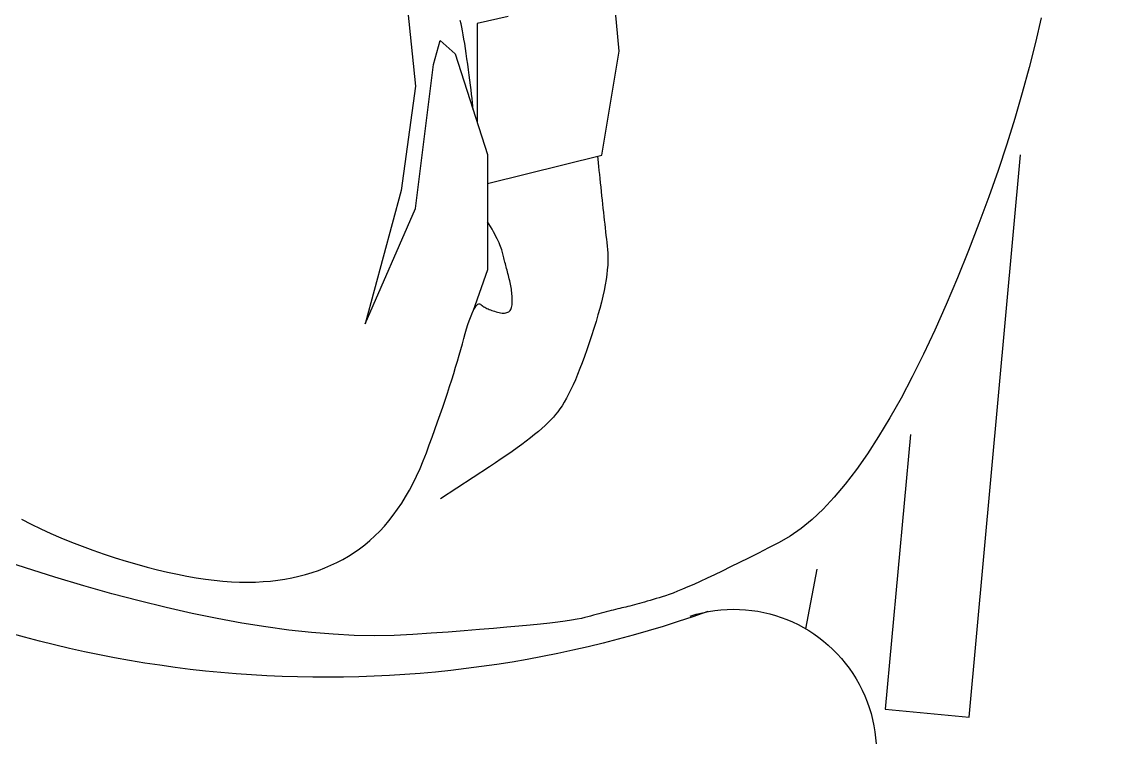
# Model space of a CAD drawing. Header units: metres. Extents: x -598 to 357, y -242 to 574.
# Drawn here: x -312.0831 to -311.6942, y 414.7613 to 415.0141 of the extents above; entities that cross this region are included whole.
import ezdxf

# ---------------------------------------------------------------- set-up
doc = ezdxf.new("R2010")
doc.units = ezdxf.units.M
doc.layers.add('Muro Mamspoteria', color=5, linetype='Continuous', lineweight=9)
doc.layers.add('xref_Nivel PB$0$M-muebles', color=1, linetype='Continuous')

# ---------------------------------------------------------------- blocks, each defined once
blk = doc.blocks.new('xref_Nivel PB$0$xref_Nivel PB$0$XREF-NIVEL 3$0$2222')
at = {"layer": 'xref_Nivel PB$0$M-muebles', "linetype": 'Continuous'}
for p, q in [((-2032.106885569308, -1968.830710529474), (-2032.103208217368, -1968.790296541703)), ((-2032.032138827719, -1968.816790997183), (-2032.03493581707, -1968.84308712512)), ((-2032.256080724871, -1968.818925740743), (-2032.254067180125, -1968.827658031539)), ((-2032.067671243886, -1968.818463231861), (-2032.056642416647, -1968.820913622206)), ((-2032.056642416647, -1968.820913622206), (-2032.056642416647, -1968.855610141166)), ((-2032.051244617983, -1968.822246692002), (-2032.050988699913, -1968.821020630853)), ((-2032.050988699913, -1968.821020630853), (-2032.050732349484, -1968.819886012654)), ((-2032.05202600044, -1968.82647024163), (-2032.05176387146, -1968.824971128426)), ((-2032.05176387146, -1968.824971128426), (-2032.051504460901, -1968.823563188739)), ((-2032.051504460901, -1968.823563188739), (-2032.051244617983, -1968.822246692002)), ((-2032.254067180125, -1968.827658031539), (-2032.251841561987, -1968.836493515731)), ((-2032.052554524957, -1968.829741051596), (-2032.052288903489, -1968.828060059854)), ((-2032.052288903489, -1968.828060059854), (-2032.05202600044, -1968.82647024163)), ((-2032.043631777608, -1968.826938841083), (-2032.048937496527, -1968.831623591985)), ((-2032.041300045915, -1968.835444769697), (-2032.043631777608, -1968.826938841083)), ((-2032.100757725602, -1968.867450095256), (-2032.106885569308, -1968.830710529474)), ((-2032.048937496527, -1968.831623591985), (-2032.060393672445, -1968.867288352011)), ((-2032.053089062274, -1968.833375384389), (-2032.052820920494, -1968.831512748358)), ((-2032.052820920494, -1968.831512748358), (-2032.052554524957, -1968.829741051596)), ((-2032.251841561987, -1968.836493515731), (-2032.249408461911, -1968.84543021378)), ((-2032.053621869208, -1968.837290113341), (-2032.053357743875, -1968.835329697618)), ((-2032.053357743875, -1968.835329697618), (-2032.053089062274, -1968.833375384389)), ((-2032.03493581707, -1968.886394892646), (-2032.041300045915, -1968.835444769697)), ((-2032.054103265508, -1968.84097850196), (-2032.053869572137, -1968.839173540075)), ((-2032.053869572137, -1968.839173540075), (-2032.053621869208, -1968.837290113341)), ((-2032.054713084921, -1968.845931149059), (-2032.054525507989, -1968.844357423577)), ((-2032.054525507989, -1968.844357423577), (-2032.054321274403, -1968.842707681281)), ((-2032.054321274403, -1968.842707681281), (-2032.054103265508, -1968.84097850196)), ((-2032.03493581707, -1968.84308712512), (-2032.029844339994, -1968.880026045768)), ((-2032.249408461911, -1968.84543021378), (-2032.246763522691, -1968.854469133048)), ((-2032.055044535198, -1968.848845887763), (-2032.054886418051, -1968.847427381871)), ((-2032.054886418051, -1968.847427381871), (-2032.054713084921, -1968.845931149059)), ((-2032.055321746964, -1968.851498702265), (-2032.055317065904, -1968.851450187288)), ((-2032.055317065904, -1968.851450187288), (-2032.055188408541, -1968.850186900985)), ((-2032.055188408541, -1968.850186900985), (-2032.055044535198, -1968.848845887763)), ((-2032.246763522691, -1968.854469133048), (-2032.243908688682, -1968.863610742029)), ((-2032.243908688682, -1968.863610742029), (-2032.240843725637, -1968.872856012903)), ((-2032.230634081426, -1969.066143479409), (-2032.248838106988, -1968.867422879408)), ((-2032.060393672445, -1968.877533890987), (-2032.100757725602, -1968.867450095256)), ((-2032.099225521938, -1968.867832872197), (-2032.099327577258, -1968.868854812542)), ((-2032.060393672445, -1968.867288352011), (-2032.060393672445, -1968.90804845037)), ((-2032.099597285896, -1968.871526320965), (-2032.099739133424, -1968.872914162555)), ((-2032.099459374308, -1968.870173372187), (-2032.099597285896, -1968.871526320965)), ((-2032.099327577258, -1968.868854812542), (-2032.099459374308, -1968.870173372187)), ((-2032.240843725637, -1968.872856012903), (-2032.237569102049, -1968.882203001315)), ((-2032.100038993497, -1968.875793516811), (-2032.100196771796, -1968.877286001655)), ((-2032.099887095491, -1968.874336393277), (-2032.100038993497, -1968.875793516811)), ((-2032.099739133424, -1968.872914162555), (-2032.099887095491, -1968.874336393277)), ((-2032.100358486033, -1968.878813379312), (-2032.100523889915, -1968.880346789093)), ((-2032.100196771796, -1968.877286001655), (-2032.100358486033, -1968.878813379312)), ((-2032.237569102049, -1968.882203001315), (-2032.234084583674, -1968.891652679441)), ((-2032.100847634099, -1968.883353275364), (-2032.10100620865, -1968.884825379678)), ((-2032.10068693927, -1968.881860087776), (-2032.100847634099, -1968.883353275364)), ((-2032.100523889915, -1968.880346789093), (-2032.10068693927, -1968.881860087776)), ((-2032.029844339994, -1968.880026045768), (-2032.017115412307, -1968.927154338927)), ((-2032.101164607276, -1968.886276869215), (-2032.101319679201, -1968.887708013407)), ((-2032.10100620865, -1968.884825379678), (-2032.101164607276, -1968.886276869215)), ((-2032.017115412307, -1968.927154338927), (-2032.03493581707, -1968.886394892646)), ((-2032.101625172318, -1968.890508492643), (-2032.101775593513, -1968.891877827688)), ((-2032.101473603022, -1968.889118308574), (-2032.101625172318, -1968.890508492643)), ((-2032.101319679201, -1968.887708013407), (-2032.101473603022, -1968.889118308574)), ((-2032.06084069593, -1968.891770935809), (-2032.060393672445, -1968.891021060936)), ((-2032.234084583674, -1968.891652679441), (-2032.230390170509, -1968.901205047282)), ((-2032.102070812998, -1968.894554454382), (-2032.102215377039, -1968.895862718208)), ((-2032.10192389443, -1968.89322607946), (-2032.102070812998, -1968.894554454382)), ((-2032.101775593513, -1968.891877827688), (-2032.10192389443, -1968.89322607946)), ((-2032.062912042009, -1968.895439207259), (-2032.062445564451, -1968.894579002232)), ((-2032.062445564451, -1968.894579002232), (-2032.061944814408, -1968.893681737837)), ((-2032.061944814408, -1968.893681737837), (-2032.061410260375, -1968.89274546972)), ((-2032.061410260375, -1968.89274546972), (-2032.06084069593, -1968.891770935809)), ((-2032.102500322888, -1968.898415492358), (-2032.102640236201, -1968.899661947036)), ((-2032.102359027227, -1968.897149160831), (-2032.102500322888, -1968.898415492358)), ((-2032.102215377039, -1968.895862718208), (-2032.102359027227, -1968.897149160831)), ((-2032.06498701499, -1968.899788270046), (-2032.064728187065, -1968.899159135636)), ((-2032.064728187065, -1968.899159135636), (-2032.0644331423, -1968.898492473363)), ((-2032.0644331423, -1968.898492473363), (-2032.064104293547, -1968.897786807367)), ((-2032.064104293547, -1968.897786807367), (-2032.06374043438, -1968.897042875578)), ((-2032.06374043438, -1968.897042875578), (-2032.063343743401, -1968.896260174315)), ((-2032.063343743401, -1968.896260174315), (-2032.062912042009, -1968.895439207259)), ((-2032.230390170509, -1968.901205047282), (-2032.2264839182, -1968.910859636341)), ((-2032.102884326529, -1968.90214521704), (-2032.102929518374, -1968.903490225478)), ((-2032.10277682281, -1968.90088805637), (-2032.102884326529, -1968.90214521704)), ((-2032.102640236201, -1968.899661947036), (-2032.10277682281, -1968.90088805637)), ((-2032.066018718864, -1968.903331529155), (-2032.065902544505, -1968.902848886928)), ((-2032.065902544505, -1968.902848886928), (-2032.065791067153, -1968.90237663403)), ((-2032.065791067153, -1968.90237663403), (-2032.065682611886, -1968.901917452743)), ((-2032.065682611886, -1968.901917452743), (-2032.065561412765, -1968.901442857364)), ((-2032.065561412765, -1968.901442857364), (-2032.065404231053, -1968.900929761945)), ((-2032.065404231053, -1968.900929761945), (-2032.065213245353, -1968.900377662803)), ((-2032.065213245353, -1968.900377662803), (-2032.06498701499, -1968.899788270046)), ((-2032.102929518374, -1968.903490225478), (-2032.102915279689, -1968.904919661471)), ((-2032.102915279689, -1968.904919661471), (-2032.102837756952, -1968.906436710985)), ((-2032.102837756952, -1968.906436710985), (-2032.102700803688, -1968.908038188054)), ((-2032.066940100161, -1968.907021013876), (-2032.066796340956, -1968.906460750286)), ((-2032.066796340956, -1968.906460750286), (-2032.066654865905, -1968.90591235188)), ((-2032.066654865905, -1968.90591235188), (-2032.066520500712, -1968.905372866946)), ((-2032.066520500712, -1968.905372866946), (-2032.066388185427, -1968.904846219374)), ((-2032.066388185427, -1968.904846219374), (-2032.066261539324, -1968.904330195377)), ((-2032.066261539324, -1968.904330195377), (-2032.066137177378, -1968.903826036566)), ((-2032.066137177378, -1968.903826036566), (-2032.066018718864, -1968.903331529155)), ((-2032.102700803688, -1968.908038188054), (-2032.102501538547, -1968.90972751289)), ((-2032.102501538547, -1968.90972751289), (-2032.102242842878, -1968.911501265283)), ((-2032.068050850562, -1968.911243693067), (-2032.067885409939, -1968.910615459511)), ((-2032.067885409939, -1968.910615459511), (-2032.067718762892, -1968.909987963884)), ((-2032.067718762892, -1968.909987963884), (-2032.067554400001, -1968.909372333443)), ((-2032.067554400001, -1968.909372333443), (-2032.067395706293, -1968.908767326577)), ((-2032.067395706293, -1968.908767326577), (-2032.067239062494, -1968.908175157074)), ((-2032.067239062494, -1968.908175157074), (-2032.067088322125, -1968.907592638971)), ((-2032.067088322125, -1968.907592638971), (-2032.066940100161, -1968.907021013876)), ((-2032.060393672445, -1968.90804845037), (-2032.055169061765, -1968.922809969797)), ((-2032.2264839182, -1968.910859636341), (-2032.222479509306, -1968.920323938027)), ((-2032.102242842878, -1968.911501265283), (-2032.101920863157, -1968.913362631195)), ((-2032.101920863157, -1968.913362631195), (-2032.101540425083, -1968.915308658912)), ((-2032.068785070218, -1968.91488602357), (-2032.068691980857, -1968.914294766967)), ((-2032.068691980857, -1968.914294766967), (-2032.068588162365, -1968.91369681068)), ((-2032.068588162365, -1968.91369681068), (-2032.068471201893, -1968.913093630568)), ((-2032.068471201893, -1968.913093630568), (-2032.068343746538, -1968.912482778595)), ((-2032.068343746538, -1968.912482778595), (-2032.068203149204, -1968.911866702796)), ((-2032.068203149204, -1968.911866702796), (-2032.068050850562, -1968.911243693067)), ((-2032.101540425083, -1968.915308658912), (-2032.101097171455, -1968.917340355794)), ((-2032.101097171455, -1968.917340355794), (-2032.100594018801, -1968.919458424586)), ((-2032.069098810552, -1968.918851858539), (-2032.069090008008, -1968.918303540643)), ((-2032.069090008008, -1968.918303540643), (-2032.069068063483, -1968.91774999892)), ((-2032.069068063483, -1968.91774999892), (-2032.069036362004, -1968.917189991763)), ((-2032.069036362004, -1968.917189991763), (-2032.068990780616, -1968.916623554356)), ((-2032.068990780616, -1968.916623554356), (-2032.068934470098, -1968.916050417265)), ((-2032.068934470098, -1968.916050417265), (-2032.068865017599, -1968.915472056347)), ((-2032.068865017599, -1968.915472056347), (-2032.068785070218, -1968.91488602357)), ((-2032.222479509306, -1968.920323938027), (-2032.218482146221, -1968.929306486295)), ((-2032.100594018801, -1968.919458424586), (-2032.100028554273, -1968.921664341145)), ((-2032.100028554273, -1968.921664341145), (-2032.099403659215, -1968.92395468526)), ((-2032.100028554273, -1968.921664341145), (-2032.099403659215, -1968.92395468526)), ((-2032.06909591179, -1968.919393242504), (-2032.069098810552, -1968.918851858539)), ((-2032.069079871047, -1968.919929402643), (-2032.06909591179, -1968.919393242504)), ((-2032.069043238666, -1968.920440028796), (-2032.069079871047, -1968.919929402643)), ((-2032.068972298614, -1968.920909472625), (-2032.069043238666, -1968.920440028796)), ((-2032.068868257318, -1968.921336996202), (-2032.068972298614, -1968.920909472625)), ((-2032.068728701928, -1968.921724075384), (-2032.068868257318, -1968.921336996202)), ((-2032.068557251717, -1968.922068496384), (-2032.068728701928, -1968.921724075384)), ((-2032.068351493837, -1968.92237173506), (-2032.068557251717, -1968.922068496384)), ((-2032.068112634712, -1968.922633053483), (-2032.068351493837, -1968.92237173506)), ((-2032.061880842466, -1968.922365833736), (-2032.062356389743, -1968.922526705695)), ((-2032.061420779648, -1968.922200463835), (-2032.061880842466, -1968.922365833736)), ((-2032.060980792743, -1968.922028616452), (-2032.061420779648, -1968.922200463835)), ((-2032.060557496723, -1968.921851533197), (-2032.060980792743, -1968.922028616452)), ((-2032.060154276614, -1968.921667972461), (-2032.060557496723, -1968.921851533197)), ((-2032.05976774739, -1968.921479175852), (-2032.060154276614, -1968.921667972461)), ((-2032.05940105983, -1968.921284873938), (-2032.05976774739, -1968.921479175852)), ((-2032.059050090979, -1968.921085101906), (-2032.05940105983, -1968.921284873938)), ((-2032.058719198039, -1968.920878852391), (-2032.059050090979, -1968.921085101906)), ((-2032.058404995985, -1968.920667367004), (-2032.058719198039, -1968.920878852391)), ((-2032.058109663416, -1968.920450142064), (-2032.058404995985, -1968.920667367004)), ((-2032.057831993911, -1968.920227915501), (-2032.058109663416, -1968.920450142064)), ((-2032.057557300213, -1968.920070180367), (-2032.057831993911, -1968.920227915501)), ((-2032.057264862945, -1968.920050119363), (-2032.057557300213, -1968.920070180367)), ((-2032.056957094954, -1968.920166256629), (-2032.057264862945, -1968.920050119363)), ((-2032.056631349147, -1968.920421040201), (-2032.056957094954, -1968.920166256629)), ((-2032.056291244794, -1968.920812256292), (-2032.056631349147, -1968.920421040201)), ((-2032.055933396872, -1968.921341146511), (-2032.056291244794, -1968.920812256292)), ((-2032.055560218228, -1968.922006235001), (-2032.055933396872, -1968.921341146511)), ((-2032.055169061765, -1968.922809969797), (-2032.055560218228, -1968.922006235001)), ((-2032.099403659215, -1968.92395468526), (-2032.098715948602, -1968.926330698541)), ((-2032.099403659215, -1968.92395468526), (-2032.098715948602, -1968.926330698541)), ((-2032.098715948602, -1968.926330698541), (-2032.097968338963, -1968.928793083732)), ((-2032.067838261493, -1968.922853927512), (-2032.068112634712, -1968.922633053483)), ((-2032.067533199878, -1968.92303140543), (-2032.067838261493, -1968.922853927512)), ((-2032.067192858417, -1968.923167466776), (-2032.067533199878, -1968.92303140543)), ((-2032.066819415711, -1968.923261607869), (-2032.067192858417, -1968.923167466776)), ((-2032.066411431087, -1968.923315538815), (-2032.066819415711, -1968.923261607869)), ((-2032.065970579467, -1968.923326577331), (-2032.066411431087, -1968.923315538815)), ((-2032.065495420177, -1968.923296433525), (-2032.065970579467, -1968.923326577331)), ((-2032.064987159642, -1968.923224369465), (-2032.065495420177, -1968.923296433525)), ((-2032.064444591438, -1968.92311112308), (-2032.064987159642, -1968.923224369465)), ((-2032.063895510566, -1968.922973677828), (-2032.064444591438, -1968.92311112308)), ((-2032.063364327006, -1968.922830258777), (-2032.063895510566, -1968.922973677828)), ((-2032.062852012932, -1968.922681100172), (-2032.063364327006, -1968.922830258777)), ((-2032.062356389743, -1968.922526705695), (-2032.062852012932, -1968.922681100172)), ((-2032.054763781007, -1968.923749164935), (-2032.055169061765, -1968.922809969797)), ((-2032.054340756678, -1968.924826034201), (-2032.054763781007, -1968.923749164935)), ((-2032.053902401628, -1968.926039101739), (-2032.054340756678, -1968.924826034201)), ((-2032.053447040937, -1968.92739104983), (-2032.053902401628, -1968.926039101739)), ((-2032.218482146221, -1968.929306486295), (-2032.214496186151, -1968.937806273781)), ((-2032.097968338963, -1968.928793083732), (-2032.09715841745, -1968.93134331669)), ((-2032.052977321702, -1968.92887943044), (-2032.053447040937, -1968.92739104983)), ((-2032.052488886718, -1968.93050525093), (-2032.052977321702, -1968.92887943044)), ((-2032.09715841745, -1968.93134331669), (-2032.096322680472, -1968.933881157644)), ((-2032.096322680472, -1968.933881157644), (-2032.095490655324, -1968.936313945171)), ((-2032.051986093191, -1968.93226750394), (-2032.052488886718, -1968.93050525093)), ((-2032.051464349669, -1968.934168169006), (-2032.051986093191, -1968.93226750394)), ((-2032.050920856268, -1968.936163369478), (-2032.051464349669, -1968.934168169006)), ((-2032.214496186151, -1968.937806273781), (-2032.210517271891, -1968.945824307848)), ((-2032.095490655324, -1968.936313945171), (-2032.09466596128, -1968.938639465485)), ((-2032.050341955279, -1968.938215870062), (-2032.050920856268, -1968.936163369478)), ((-2032.09466596128, -1968.938639465485), (-2032.093844744817, -1968.940860904551)), ((-2032.093844744817, -1968.940860904551), (-2032.093031093706, -1968.942974104227)), ((-2032.049731500228, -1968.940322484794), (-2032.050341955279, -1968.938215870062)), ((-2032.049084665413, -1968.942486165391), (-2032.049731500228, -1968.940322484794)), ((-2032.210517271891, -1968.945824307848), (-2032.206548788468, -1968.953359346887)), ((-2032.093031093706, -1968.942974104227), (-2032.092221154425, -1968.944982250477)), ((-2032.092221154425, -1968.944982250477), (-2032.091417339823, -1968.946883867442)), ((-2032.048406276536, -1968.944703960135), (-2032.049084665413, -1968.942486165391)), ((-2032.047693452248, -1968.94697928924), (-2032.048406276536, -1968.944703960135)), ((-2032.091417339823, -1968.946883867442), (-2032.090617237051, -1968.948680430983)), ((-2032.090617237051, -1968.948680430983), (-2032.089825671807, -1968.950368989381)), ((-2032.046947633224, -1968.9493104426), (-2032.047693452248, -1968.94697928924)), ((-2032.04616687511, -1968.951696951717), (-2032.046947633224, -1968.9493104426)), ((-2032.206548788468, -1968.953359346887), (-2032.202588323032, -1968.960412866756)), ((-2032.089825671807, -1968.950368989381), (-2032.089036846216, -1968.951952260105)), ((-2032.089036846216, -1968.951952260105), (-2032.08825511748, -1968.953429235794)), ((-2032.08825511748, -1968.953429235794), (-2032.087477100575, -1968.954801158057)), ((-2032.045354562932, -1968.954137574983), (-2032.04616687511, -1968.951696951717)), ((-2032.087477100575, -1968.954801158057), (-2032.086706414774, -1968.956065813107)), ((-2032.086706414774, -1968.956065813107), (-2032.08593967505, -1968.957224442554)), ((-2032.08593967505, -1968.957224442554), (-2032.085179060005, -1968.958276542717)), ((-2032.044506843168, -1968.95663549836), (-2032.045354562932, -1968.954137574983)), ((-2032.043627100844, -1968.95918948024), (-2032.044506843168, -1968.95663549836)), ((-2032.202588323032, -1968.960412866756), (-2032.198637316257, -1968.966983157348)), ((-2032.085179060005, -1968.958276542717), (-2032.084422156789, -1968.959223589455)), ((-2032.084422156789, -1968.959223589455), (-2032.083626120204, -1968.960132405583)), ((-2032.083626120204, -1968.960132405583), (-2032.08274183868, -1968.961074475742)), ((-2032.08274183868, -1968.961074475742), (-2032.081768574286, -1968.962048593507)), ((-2032.04271241943, -1968.961798817878), (-2032.043627100844, -1968.95918948024)), ((-2032.081768574286, -1968.962048593507), (-2032.080706092775, -1968.963055731054)), ((-2032.080706092775, -1968.963055731054), (-2032.079555600573, -1968.964095150456)), ((-2032.079555600573, -1968.964095150456), (-2032.078317097678, -1968.96516685171)), ((-2032.078317097678, -1968.96516685171), (-2032.076989611914, -1968.966270600571)), ((-2032.041765949705, -1968.964463241843), (-2032.04271241943, -1968.961798817878)), ((-2032.040783334464, -1968.967183759494), (-2032.041765949705, -1968.964463241843)), ((-2032.209875500168, -1968.966238259097), (-2032.200972480114, -1969.063426294837)), ((-2032.198637316257, -1968.966983157348), (-2032.194695299645, -1968.973072163016)), ((-2032.076989611914, -1968.966270600571), (-2032.075572909033, -1968.967407369214)), ((-2032.075572909033, -1968.967407369214), (-2032.074070374062, -1968.968575916029)), ((-2032.074070374062, -1968.968575916029), (-2032.072477649796, -1968.969777248379)), ((-2032.039768696663, -1968.969960335646), (-2032.040783334464, -1968.967183759494)), ((-2032.194695299645, -1968.973072163016), (-2032.190763713871, -1968.978678173657)), ((-2032.072477649796, -1968.969777248379), (-2032.070796914839, -1968.971010862583)), ((-2032.070796914839, -1968.971010862583), (-2032.069026962764, -1968.972277496569)), ((-2032.069026962764, -1968.972277496569), (-2032.067169972176, -1968.973576646656)), ((-2032.038719119773, -1968.972792267558), (-2032.039768696663, -1968.969960335646)), ((-2032.037630081757, -1968.975604405037), (-2032.038719119773, -1968.972792267558)), ((-2032.067169972176, -1968.973576646656), (-2032.06522302654, -1968.974907610102)), ((-2032.06522302654, -1968.974907610102), (-2032.063188070213, -1968.976270855401)), ((-2032.063188070213, -1968.976270855401), (-2032.061064868945, -1968.97766735473)), ((-2032.0364869055, -1968.978325322721), (-2032.037630081757, -1968.975604405037)), ((-2032.190763713871, -1968.978678173657), (-2032.186840146084, -1968.983802665126)), ((-2032.061064868945, -1968.97766735473), (-2032.043728153027, -1968.988964588073)), ((-2032.035293444524, -1968.980951834648), (-2032.0364869055, -1968.978325322721)), ((-2032.186840146084, -1968.983802665126), (-2032.182926036956, -1968.988443927319)), ((-2032.034047051733, -1968.98348638885), (-2032.035293444524, -1968.980951834648)), ((-2032.032751112152, -1968.985927743721), (-2032.034047051733, -1968.98348638885)), ((-2032.182926036956, -1968.988443927319), (-2032.179020683746, -1968.992604876766)), ((-2032.031402475004, -1968.988276168692), (-2032.032751112152, -1968.985927743721)), ((-2032.030003318888, -1968.990531160081), (-2032.031402475004, -1968.988276168692)), ((-2032.028550258781, -1968.992693959499), (-2032.030003318888, -1968.990531160081)), ((-2032.179020683746, -1968.992604876766), (-2032.175125023443, -1968.996281624759)), ((-2032.175125023443, -1968.996281624759), (-2032.171237381128, -1968.999476853582)), ((-2032.027048858309, -1968.994762821656), (-2032.028550258781, -1968.992693959499)), ((-2032.02549452602, -1968.996739726088), (-2032.027048858309, -1968.994762821656)), ((-2031.8956273132, -1968.9962355641), (-2031.898985409631, -1968.997948860734)), ((-2032.171237381128, -1968.999476853582), (-2032.167359935402, -1969.002190059553)), ((-2032.023888702588, -1968.998622962692), (-2032.02549452602, -1968.996739726088)), ((-2032.022231153766, -1969.000413503645), (-2032.023888702588, -1968.998622962692)), ((-2031.90242433653, -1968.999612716133), (-2031.905946740992, -1969.001224682262)), ((-2031.898985409631, -1968.997948860734), (-2031.90242433653, -1968.999612716133)), ((-2032.167359935402, -1969.002190059553), (-2032.163489535487, -1969.004421512105)), ((-2032.020524292403, -1969.002109873087), (-2032.022231153766, -1969.000413503645)), ((-2032.018763292798, -1969.003715022735), (-2032.020524292403, -1969.002109873087)), ((-2032.016952008475, -1969.005225766625), (-2032.018763292798, -1969.003715022735)), ((-2031.909549975921, -1969.002787207157), (-2031.913238632768, -1969.004298311279)), ((-2031.905946740992, -1969.001224682262), (-2031.909549975921, -1969.002787207157)), ((-2032.163489535487, -1969.004421512105), (-2032.159710493244, -1969.006359191316)), ((-2032.159710493244, -1969.006359191316), (-2032.156099413491, -1969.008197449193)), ((-2032.015087792336, -1969.006644552792), (-2032.016952008475, -1969.005225766625)), ((-2032.013174568273, -1969.007976441183), (-2032.015087792336, -1969.006644552792)), ((-2032.011208517949, -1969.009228740717), (-2032.013174568273, -1969.007976441183)), ((-2031.920861084959, -1969.007169747784), (-2031.924794880303, -1969.008530080167)), ((-2031.91700812008, -1969.005759974166), (-2031.920861084959, -1969.007169747784)), ((-2031.913238632768, -1969.004298311279), (-2031.91700812008, -1969.005759974166)), ((-2032.156099413491, -1969.008197449193), (-2032.152658205397, -1969.009932631274)), ((-2032.152658205397, -1969.009932631274), (-2032.149384221865, -1969.011567185596)), ((-2032.149384221865, -1969.011567185596), (-2032.14628084792, -1969.013099870548)), ((-2032.009191819966, -1969.010400947715), (-2032.011208517949, -1969.009228740717)), ((-2032.00712303365, -1969.01149477228), (-2032.009191819966, -1969.010400947715)), ((-2032.005003599675, -1969.012508504307), (-2032.00712303365, -1969.01149477228)), ((-2031.932591851066, -1969.011018747462), (-2031.936371922955, -1969.012129115649)), ((-2031.928733641131, -1969.009818577016), (-2031.932591851066, -1969.011018747462)), ((-2031.924794880303, -1969.008530080167), (-2031.928733641131, -1969.009818577016)), ((-2031.896963729497, -1969.013430020459), (-2031.886672958311, -1969.010093598214)), ((-2032.176750356931, -1969.013862838091), (-2032.172768004157, -1969.03490886033)), ((-2032.14628084792, -1969.013099870548), (-2032.143344932786, -1969.014530955563)), ((-2032.143344932786, -1969.014530955563), (-2032.140578655062, -1969.01585993696)), ((-2032.002832311614, -1969.013442881726), (-2032.005003599675, -1969.012508504307)), ((-2032.000610141647, -1969.014298138784), (-2032.002832311614, -1969.013442881726)), ((-2031.998335145418, -1969.015073806985), (-2032.000610141647, -1969.014298138784)), ((-2031.996010707955, -1969.01576864472), (-2031.998335145418, -1969.015073806985)), ((-2031.993634182159, -1969.016385100023), (-2031.996010707955, -1969.01576864472)), ((-2031.950696786278, -1969.01567535363), (-2031.95407865996, -1969.01633798731)), ((-2031.947233623771, -1969.014923187122), (-2031.950696786278, -1969.01567535363)), ((-2031.94369232322, -1969.014081218355), (-2031.947233623771, -1969.014923187122)), ((-2031.940070471774, -1969.013150923185), (-2031.94369232322, -1969.014081218355)), ((-2031.936371922955, -1969.012129115649), (-2031.940070471774, -1969.013150923185)), ((-2031.907409040668, -1969.016714189539), (-2031.896963729497, -1969.013430020459)), ((-2032.140578655062, -1969.01585993696), (-2032.137979601899, -1969.017088290597)), ((-2032.137979601899, -1969.017088290597), (-2032.135552364749, -1969.018214036935)), ((-2032.135552364749, -1969.018214036935), (-2032.133291379984, -1969.019238921266)), ((-2032.133291379984, -1969.019238921266), (-2032.131201004806, -1969.020161936226)), ((-2031.991206036526, -1969.01692122854), (-2031.993634182159, -1969.016385100023)), ((-2031.988725802561, -1969.017378974625), (-2031.991206036526, -1969.01692122854)), ((-2031.986196127361, -1969.017755890245), (-2031.988725802561, -1969.017378974625)), ((-2031.983613391652, -1969.018054189185), (-2031.986196127361, -1969.017755890245)), ((-2031.980980008283, -1969.018272395585), (-2031.983613391652, -1969.018054189185)), ((-2031.978294536583, -1969.018412219556), (-2031.980980008283, -1969.018272395585)), ((-2031.975546481667, -1969.018465989233), (-2031.978294536583, -1969.018412219556)), ((-2031.972716903679, -1969.018431198261), (-2031.975546481667, -1969.018465989233)), ((-2031.969808449717, -1969.018305398602), (-2031.972716903679, -1969.018431198261)), ((-2031.966820417038, -1969.018091506791), (-2031.969808449717, -1969.018305398602)), ((-2031.963755452738, -1969.017787074789), (-2031.966820417038, -1969.018091506791)), ((-2031.960608965368, -1969.017394082137), (-2031.963755452738, -1969.017787074789)), ((-2031.957383602023, -1969.016910080801), (-2031.960608965368, -1969.017394082137)), ((-2031.95407865996, -1969.01633798731), (-2031.957383602023, -1969.016910080801)), ((-2031.917603457928, -1969.019758925443), (-2031.907409040668, -1969.016714189539)), ((-2032.131201004806, -1969.020161936226), (-2032.12927785419, -1969.020984323426)), ((-2032.12927785419, -1969.020984323426), (-2032.127524340984, -1969.021704607009)), ((-2032.127524340984, -1969.021704607009), (-2032.125939258766, -1969.022323524902)), ((-2032.125939258766, -1969.022323524902), (-2032.124523813958, -1969.022840339178)), ((-2032.124523813958, -1969.022840339178), (-2032.123275593711, -1969.023256525693)), ((-2032.123275593711, -1969.023256525693), (-2032.122128982587, -1969.023613876962)), ((-2032.122128982587, -1969.023613876962), (-2032.121012098772, -1969.023958847318)), ((-2031.937239540347, -1969.025121851814), (-2031.927547918269, -1969.022560339464)), ((-2031.927547918269, -1969.022560339464), (-2031.917603457928, -1969.019758925443)), ((-2032.121012098772, -1969.023958847318), (-2032.119924942269, -1969.024291436761)), ((-2032.119924942269, -1969.024291436761), (-2032.1188665409, -1969.024611411044)), ((-2032.1188665409, -1969.024611411044), (-2032.117839307515, -1969.024917294308)), ((-2032.117839307515, -1969.024917294308), (-2032.11684180144, -1969.025210796659)), ((-2032.11684180144, -1969.025210796659), (-2032.115874022675, -1969.025491918098)), ((-2032.115874022675, -1969.025491918098), (-2032.114935233293, -1969.0257594522)), ((-2032.114935233293, -1969.0257594522), (-2032.114029322, -1969.026014335956)), ((-2032.114029322, -1969.026014335956), (-2032.113151193663, -1969.026256370303)), ((-2032.113151193663, -1969.026256370303), (-2032.112303026886, -1969.02648505156)), ((-2032.112303026886, -1969.02648505156), (-2032.111484587419, -1969.026701351906)), ((-2032.111484587419, -1969.026701351906), (-2032.110698053865, -1969.026904767657)), ((-2032.110698053865, -1969.026904767657), (-2032.109939537515, -1969.027094361823)), ((-2032.109939537515, -1969.027094361823), (-2032.109211720654, -1969.027271809324)), ((-2032.109211720654, -1969.027271809324), (-2032.108512658926, -1969.027436641665)), ((-2032.108512658926, -1969.027436641665), (-2032.107819629322, -1969.027597784361)), ((-2031.955873183177, -1969.029518061643), (-2031.946682177682, -1969.027440276529)), ((-2031.946682177682, -1969.027440276529), (-2031.937239540347, -1969.025121851814)), ((-2032.107819629322, -1969.027597784361), (-2032.107103876709, -1969.027767852573)), ((-2032.107103876709, -1969.027767852573), (-2032.10636684176, -1969.027945136196)), ((-2032.10636684176, -1969.027945136196), (-2032.105605877375, -1969.028132083264)), ((-2032.105605877375, -1969.028132083264), (-2032.104824837079, -1969.028325507814)), ((-2032.104824837079, -1969.028325507814), (-2032.10401986735, -1969.028528595808)), ((-2032.10401986735, -1969.028528595808), (-2032.103193615283, -1969.028738899214)), ((-2032.103193615283, -1969.028738899214), (-2032.10234366803, -1969.028957893888)), ((-2032.10234366803, -1969.028957893888), (-2032.101474382794, -1969.029184572468)), ((-2032.101474382794, -1969.029184572468), (-2032.100580430195, -1969.029419708069)), ((-2032.100580430195, -1969.029419708069), (-2032.099666167437, -1969.029662293328)), ((-2032.099666167437, -1969.029662293328), (-2032.098728209492, -1969.029913569856)), ((-2032.098728209492, -1969.029913569856), (-2032.097769941387, -1969.030172296042)), ((-2032.097769941387, -1969.030172296042), (-2032.096787978095, -1969.030439713496)), ((-2032.096787978095, -1969.030439713496), (-2032.095785470396, -1969.030715552785)), ((-2032.095785470396, -1969.030715552785), (-2032.094758295334, -1969.030999849095)), ((-2032.094758295334, -1969.030999849095), (-2032.093550249096, -1969.031291995097)), ((-2032.093550249096, -1969.031291995097), (-2032.091995710718, -1969.031596314716)), ((-2031.973502442067, -1969.032947086433), (-2031.964813997506, -1969.031353497051)), ((-2031.964813997506, -1969.031353497051), (-2031.955873183177, -1969.029518061643)), ((-2032.091995710718, -1969.031596314716), (-2032.090097327298, -1969.03191035992)), ((-2032.090097327298, -1969.03191035992), (-2032.087852451738, -1969.032236578741)), ((-2032.087852451738, -1969.032236578741), (-2032.085263731135, -1969.032572523146)), ((-2032.085263731135, -1969.032572523146), (-2032.082328518393, -1969.032920641167)), ((-2032.082328518393, -1969.032920641167), (-2032.079048488431, -1969.033278250525)), ((-2032.079048488431, -1969.033278250525), (-2032.07542196633, -1969.033648033501)), ((-2032.07542196633, -1969.033648033501), (-2032.071452805612, -1969.034026804131)), ((-2032.071452805612, -1969.034026804131), (-2032.067137152753, -1969.03441774838)), ((-2032.067137152753, -1969.03441774838), (-2032.062477420605, -1969.034819390388)), ((-2032.062477420605, -1969.034819390388), (-2032.057471196316, -1969.035233206014)), ((-2032.057471196316, -1969.035233206014), (-2032.052121361233, -1969.035655775047)), ((-2031.99013143997, -1969.035408891), (-2031.981942874062, -1969.034297822428)), ((-2031.981942874062, -1969.034297822428), (-2031.973502442067, -1969.032947086433)), ((-2032.052121361233, -1969.035655775047), (-2032.046425034011, -1969.036090517697)), ((-2032.046425034011, -1969.036090517697), (-2032.040383655321, -1969.03653572386)), ((-2032.040383655321, -1969.03653572386), (-2032.033996018739, -1969.036992131465)), ((-2032.033996018739, -1969.036992131465), (-2032.027312453354, -1969.037331975167)), ((-2032.027312453354, -1969.037331975167), (-2032.020378228307, -1969.037431413517)), ((-2032.020378228307, -1969.037431413517), (-2032.013192839915, -1969.037288267912)), ((-2032.013192839915, -1969.037288267912), (-2032.005756053932, -1969.036903510529)), ((-2032.005756053932, -1969.036903510529), (-2031.998069076782, -1969.036276403441)), ((-2031.998069076782, -1969.036276403441), (-2031.99013143997, -1969.035408891)), ((-2032.200972480114, -1969.063426294837), (-2032.230634081426, -1969.066143479409))]:
    blk.add_line(p, q, dxfattribs=at)
for centre, radius, start, end in [((-2032.00301159643, -1968.647078799967), 0.4050355442202765, 250.4966971302977, 299.9713760331598), ((-2032.147361908789, -1969.07847423807), 0.05043224979579306, 72.20597382700154, 231.2594289017718)]:
    blk.add_arc(centre, radius, start, end, dxfattribs=at)

msp = doc.modelspace()

# ---------------------------------------------------------------- linework, layer by layer
at = {"layer": 'Muro Mamspoteria'}
msp.add_circle((-306.539399894559, 472.2405282529443), 101.7579662554189, dxfattribs=at)

# ---------------------------------------------------------------- block references
at = {"layer": 'xref_Nivel PB$0$M-muebles', "color": 8, "xscale": -1}
msp.add_blockref('xref_Nivel PB$0$xref_Nivel PB$0$XREF-NIVEL 3$0$2222', (-2343.978881968892, 2383.834513101051), dxfattribs=at)

doc.saveas('drawing.dxf')
